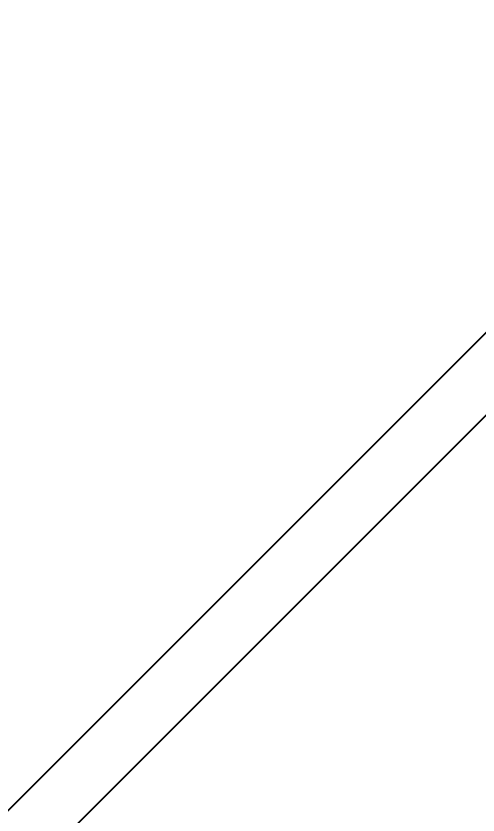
# Model space of a CAD drawing. Header units: metres. Extents: x 26.3 to 44.2, y 14.4 to 19.6.
# Drawn here: x 28.6022 to 28.6737, y 18.9875 to 19.1111 of the extents above; entities that cross this region are included whole.
import ezdxf

# ---------------------------------------------------------------- set-up
doc = ezdxf.new("R2010")
doc.units = ezdxf.units.M
doc.header["$MEASUREMENT"] = 0
doc.layers.add('Dimensions', color=7, linetype='Continuous', plot=False)
doc.layers.add('Frame(Steel)', color=140, linetype='Continuous')
doc.styles.get("Standard").update_dxf_attribs({"font": 'arial.ttf'})
doc.dimstyles.new('Annotative', dxfattribs={"dimscale": 0, "dimtxt": 0.18, "dimasz": 0.18, "dimexe": 0.18, "dimexo": 0.0625, "dimgap": 0.09, "dimtad": 0, "dimtih": 1, "dimtoh": 1, "dimdec": 4, "dimzin": 0, "dimdsep": 46, "dimtxsty": 'Standard', "dimcen": 0.09, "dimadec": 0, "dimazin": 0, "dimtfac": 1, "dimtdec": 4, "dimtofl": 0, "dimtmove": 0, "dimatfit": 3, "dimfxl": 1, "dimtolj": 1, "dimtzin": 0, "dimarcsym": 0})

# ---------------------------------------------------------------- blocks, each defined once
blk = doc.blocks.new('*D59')
at = {"layer": 'Defpoints', "color": 0, "transparency": 16777216}
for p in [(28.72385, 19.11115), (28.37098, 18.75828), (29.3321, 17.79716)]:
    blk.add_point(p, dxfattribs=at)
at = {"layer": 'Dimensions', "color": 0, "lineweight": -2, "transparency": 16777216}
for p, q in [((28.7349, 19.1001), (29.71679, 18.1182)), ((28.38203, 18.74723), (29.36392, 17.76534)), ((29.65315, 18.1182), (29.55401, 18.01906)), ((29.36392, 17.82897), (29.46306, 17.92811))]:
    blk.add_line(p, q, dxfattribs=at)
at = {"layer": 'Dimensions', "color": 0, "transparency": 16777216}
for points in [[(29.64785, 18.12351), (29.65846, 18.1129), (29.68497, 18.15002)], [(29.35862, 17.83428), (29.36923, 17.82367), (29.3321, 17.79716)]]:
    blk.add_solid(points, dxfattribs=at)
at = {"layer": 'Dimensions', "color": 0, "transparency": 16777216, "insert": (29.50854, 17.97359), "char_height": 0.045, "attachment_point": 5}
blk.add_mtext('\\A1;0.4990', dxfattribs=at)

msp = doc.modelspace()

# ---------------------------------------------------------------- linework, layer by layer
at = {"layer": 'Frame(Steel)'}
for p, q in [((28.72385, 19.11115), (28.37098, 18.75828)), ((28.72726, 19.10175), (28.37379, 18.74828))]:
    msp.add_line(p, q, dxfattribs=at)

# ---------------------------------------------------------------- dimensions: what is measured, and where the dimension line sits
at = {"layer": 'Dimensions'}
dim = msp.add_aligned_dim(p1=(28.72385, 19.11115), p2=(28.37098, 18.75828), distance=1.35924, dimstyle='Annotative', dxfattribs=at)
dim.commit()
dim.dimension.update_dxf_attribs({"geometry": '*D59', "text_midpoint": (29.50854, 17.97359)})

doc.saveas('drawing.dxf')
